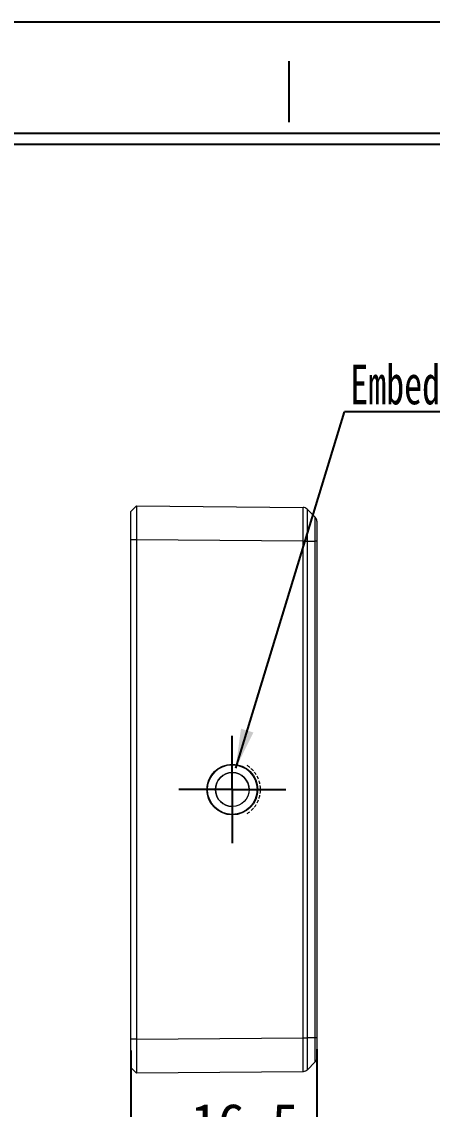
# Model space of a CAD drawing. Header units: millimetres. Extents: x 2 to 295, y 1 to 209.
# Drawn here: x 141.3 to 177.6, y 112.3 to 208.7 of the extents above; entities that cross this region are included whole.
import ezdxf

# ---------------------------------------------------------------- set-up
doc = ezdxf.new("R2010")
doc.units = ezdxf.units.MM
doc.layers.add('SLD-0', color=179, linetype='Continuous')
doc.styles.add('SLDTEXTSTYLE0', font='SIMSUN.TTC', dxfattribs={"width": 0.67})
doc.styles.add('SLDTEXTSTYLE15', font='SIMSUN.TTC')
doc.styles.get("Standard").update_dxf_attribs({"font": 'SIMSUN.TTC'})
doc.dimstyles.new('SLDDIMSTYLE1', dxfattribs={"dimtxt": 3.5, "dimasz": 3.5, "dimexe": 0, "dimexo": 0.0625, "dimgap": 0.875, "dimtad": 2, "dimrnd": 1e-09, "dimzin": 12, "dimdsep": 46, "dimtxsty": 'SLDTEXTSTYLE0', "dimsah": 1, "dimcen": 0.09, "dimadec": 0, "dimazin": 3, "dimtfac": 1, "dimtmove": 0, "dimatfit": 0, "dimfxl": 0, "dimfrac": 2, "dimtolj": 1, "dimtzin": 12, "dimarcsym": 0})
doc.dimstyles.new('SLDDIMSTYLE2', dxfattribs={"dimtxt": 0.18, "dimasz": 3.5, "dimexe": 0, "dimexo": 0.0625, "dimgap": 0, "dimtad": 0, "dimtih": 1, "dimtoh": 1, "dimdec": 0, "dimrnd": 1e-09, "dimzin": 0, "dimdsep": 46, "dimtxsty": 'Standard', "dimsah": 1, "dimcen": 0.09, "dimadec": 0, "dimazin": 0, "dimtfac": 3.5, "dimtdec": 0, "dimtofl": 0, "dimtmove": 0, "dimatfit": 3, "dimfxl": 0, "dimfrac": 2, "dimtolj": 1, "dimtzin": 0, "dimarcsym": 0})

# ---------------------------------------------------------------- blocks, each defined once
blk = doc.blocks.new('_D_4')
at = {"layer": 'SLD-0', "color": 5}
for p, q in [((150.92, 117.468), (150.92, 107.69)), ((167.42, 117.599), (167.42, 107.69)), ((150.92, 108.69), (144.19, 108.69)), ((167.42, 108.69), (150.92, 108.69)), ((167.42, 108.69), (174.151, 108.69))]:
    blk.add_line(p, q, dxfattribs=at)
for points in [[(150.92, 108.69), (147.42, 109.228), (147.42, 108.151)], [(167.42, 108.69), (170.92, 108.151), (170.92, 109.228)]]:
    blk.add_solid(points, dxfattribs=at)
at = {"layer": 'SLD-0', "color": 5, "insert": (156.255, 112.762), "char_height": 3.5, "attachment_point": 1, "style": 'SLDTEXTSTYLE15'}
blk.add_mtext('16.5', dxfattribs=at)
blk = doc.blocks.new('SW_NOTE_3')
at = {"layer": 'SLD-0', "color": 0}
blk.add_line((29.824, 0), (0, 0), dxfattribs=at)
at = {"layer": 'SLD-0', "color": 0, "insert": (0.495, 4.157), "char_height": 3.5, "attachment_point": 1, "style": 'SLDTEXTSTYLE0'}
blk.add_mtext('Embedded copper sleeve', dxfattribs=at)
blk = doc.blocks.new('SW_CENTERMARKSYMBOL_2')
at = {"layer": 'SLD-0', "color": 0}
for p, q in [((0, 2.5), (0, 4.75)), ((0, 0), (0, 2.5)), ((-2.5, 0), (-4.75, 0)), ((0, 0), (-2.5, 0)), ((0, 0), (0, -2.5)), ((0, 0), (2.5, 0)), ((2.5, 0), (4.75, 0)), ((0, -2.5), (0, -4.75))]:
    blk.add_line(p, q, dxfattribs=at)

msp = doc.modelspace()

# ---------------------------------------------------------------- linework, layer by layer
at = {"color": 7, "linetype": 'Continuous', "lineweight": 15}
for p, q in [((151.42, 165.748), (150.92, 165.257)), ((150.94, 165.276), (150.92, 165.257)), ((151.42, 165.748), (166.207, 165.619)), ((167.278, 164.75), (166.552, 165.477)), ((151.42, 162.748), (150.92, 162.748)), ((150.92, 118.468), (150.92, 162.748)), ((166.207, 162.619), (151.42, 162.748)), ((151.42, 162.748), (151.42, 118.468)), ((166.207, 162.617), (166.207, 162.619)), ((166.207, 118.598), (166.207, 162.617)), ((166.556, 162.617), (166.556, 118.599)), ((166.556, 162.617), (167.274, 162.617)), ((167.274, 118.599), (167.274, 162.617)), ((167.42, 162.617), (167.42, 118.599)), ((167.433, 160.286), (167.42, 160.286)), ((167.42, 156.036), (167.433, 156.036)), ((167.42, 152.898), (167.433, 152.898)), ((151.42, 118.468), (166.207, 118.598)), ((167.274, 118.599), (166.556, 118.599)), ((151.42, 118.468), (150.92, 118.468)), ((150.92, 115.96), (150.94, 115.94)), ((151.42, 115.469), (150.92, 115.96)), ((166.552, 115.74), (167.278, 116.466)), ((167.274, 116.462), (166.556, 115.744)), ((166.556, 115.744), (166.556, 115.744)), ((166.207, 115.598), (151.42, 115.469))]:
    msp.add_line(p, q, dxfattribs=at)
at = {"color": 7, "linetype": 'Continuous', "lineweight": 15, "flags": 128}
msp.add_lwpolyline([(166.207, 162.619), (166.256, 162.619), (166.303, 162.619), (166.35, 162.619), (166.396, 162.618), (166.44, 162.618), (166.481, 162.618), (166.52, 162.618), (166.556, 162.618)], dxfattribs=at)
at = {"color": 7, "linetype": 'Continuous', "lineweight": 15}
for radius in [2.25, 2.2, 1.5]:
    msp.add_circle((159.92, 140.608), radius, dxfattribs=at)
for centre, radius, start, end in [((166.203, 165.119), 0.5, 44.99966, 89.50016), ((159.92, 140.608), 2.5, 51.71913, 58.28087), ((159.92, 140.608), 1.5, 360, 180), ((159.92, 140.608), 2.5, 41.71913, 48.28087), ((159.92, 140.608), 2.5, 31.71913, 38.28087), ((159.92, 140.608), 2.5, 21.71913, 28.28087), ((159.92, 140.608), 2.5, 11.71913, 18.28087), ((159.92, 140.608), 2.5, 1.71913, 8.28087), ((159.92, 140.608), 1.5, 180, 270), ((159.92, 140.608), 2.5, 341.71913, 348.28087), ((159.92, 140.608), 2.5, 351.71913, 358.28087), ((159.92, 140.608), 2.5, 311.71913, 318.28087), ((159.92, 140.608), 2.5, 321.71913, 328.28087), ((159.92, 140.608), 2.5, 331.71913, 338.28087), ((159.92, 140.608), 2.5, 301.71913, 308.28087)]:
    msp.add_arc(centre, radius, start, end, dxfattribs=at)
for points, knots in [([(150.92, 162.748), (150.92, 162.789), (150.92, 162.871), (150.92, 163.035), (150.92, 163.238), (150.92, 163.477), (150.92, 163.709), (150.92, 163.932), (150.92, 164.144), (150.92, 164.342), (150.92, 164.525), (150.92, 164.69), (150.92, 164.837), (150.92, 164.964), (150.92, 165.069), (150.92, 165.152), (150.92, 165.212), (150.92, 165.242), (150.92, 165.255), (150.92, 165.256), (150.92, 165.257)], [0, 0, 0, 0, 0.031209, 0.062518, 0.125016, 0.187514, 0.250012, 0.312509, 0.375006, 0.437503, 0.5, 0.562497, 0.624994, 0.687491, 0.749988, 0.812486, 0.874984, 0.937482, 0.968722, 1, 1, 1, 1]), ([(151.42, 165.748), (151.421, 165.747), (151.421, 165.745), (151.421, 165.729), (151.421, 165.705), (151.421, 165.671), (151.421, 165.629), (151.422, 165.579), (151.422, 165.47), (151.422, 165.258), (151.422, 164.883), (151.422, 164.427), (151.422, 163.994), (151.422, 163.627), (151.421, 163.345), (151.421, 163.05), (151.421, 162.849), (151.42, 162.748)], [0, 0, 0, 0, 0.03708, 0.073715, 0.109904, 0.145647, 0.180945, 0.215797, 0.250203, 0.375926, 0.500034, 0.624131, 0.749865, 0.810349, 0.872199, 0.935416, 1, 1, 1, 1]), ([(166.207, 162.619), (166.208, 162.817), (166.208, 163.015), (166.209, 163.398), (166.21, 163.585), (166.211, 163.95), (166.211, 164.124), (166.211, 164.448), (166.211, 164.599), (166.211, 164.879), (166.211, 165.004), (166.211, 165.221), (166.211, 165.315), (166.21, 165.465), (166.209, 165.522), (166.208, 165.599), (166.208, 165.619), (166.207, 165.619)], [0, 0, 0, 0, 0.125, 0.125, 0.25, 0.25, 0.375, 0.375, 0.5, 0.5, 0.625, 0.625, 0.75, 0.75, 0.875, 0.875, 1, 1, 1, 1]), ([(166.556, 165.472), (166.557, 165.472), (166.557, 165.453), (166.558, 165.38), (166.558, 165.326), (166.559, 165.183), (166.559, 165.093), (166.559, 164.887), (166.559, 164.769), (166.559, 164.502), (166.559, 164.358), (166.559, 164.05), (166.559, 163.885), (166.558, 163.538), (166.558, 163.36), (166.557, 162.995), (166.557, 162.807), (166.556, 162.618)], [0, 0, 0, 0, 0.125, 0.125, 0.25, 0.25, 0.375, 0.375, 0.5, 0.5, 0.625, 0.625, 0.75, 0.75, 0.875, 0.875, 1, 1, 1, 1]), ([(167.274, 162.617), (167.274, 162.898), (167.274, 163.18), (167.275, 163.694), (167.275, 163.932), (167.275, 164.228), (167.275, 164.318), (167.275, 164.473), (167.275, 164.538), (167.274, 164.645), (167.274, 164.687), (167.274, 164.741), (167.274, 164.755), (167.274, 164.755)], [0, 0, 0, 0, 0.25, 0.25, 0.5, 0.5, 0.625, 0.625, 0.75, 0.75, 0.875, 0.875, 1, 1, 1, 1]), ([(167.42, 164.401), (167.42, 164.401), (167.42, 164.39), (167.42, 164.345), (167.42, 164.31), (167.42, 164.221), (167.42, 164.166), (167.42, 164.037), (167.42, 163.962), (167.42, 163.715), (167.42, 163.516), (167.42, 163.087), (167.42, 162.853), (167.42, 162.617)], [0, 0, 0, 0, 0.125, 0.125, 0.25, 0.25, 0.375, 0.375, 0.5, 0.5, 0.75, 0.75, 1, 1, 1, 1]), ([(166.556, 162.618), (166.556, 162.618), (166.556, 162.617), (166.556, 162.617), (166.556, 162.617), (166.556, 162.617), (166.556, 162.617)], [0, 0, 0, 0, 0.0000008946538, 0.0000008946538, 0.0000008946538, 0.0000009546538, 0.0000009546538, 0.0000009546538, 0.0000009546538]), ([(166.207, 115.598), (166.208, 115.598), (166.208, 115.617), (166.209, 115.694), (166.21, 115.751), (166.211, 115.978), (166.211, 116.195), (166.211, 116.615), (166.211, 116.767), (166.211, 117.091), (166.211, 117.266), (166.21, 117.63), (166.209, 117.817), (166.208, 118.201), (166.208, 118.399), (166.207, 118.598)], [0, 0, 0, 0, 0.125, 0.125, 0.25, 0.25, 0.5, 0.5, 0.625, 0.625, 0.75, 0.75, 0.875, 0.875, 1, 1, 1, 1]), ([(166.556, 118.599), (166.557, 118.411), (166.557, 118.222), (166.558, 117.856), (166.558, 117.678), (166.559, 117.332), (166.559, 117.166), (166.559, 116.857), (166.559, 116.713), (166.559, 116.313), (166.559, 116.106), (166.558, 115.89), (166.558, 115.836), (166.557, 115.763), (166.557, 115.744), (166.556, 115.744)], [0, 0, 0, 0, 0.125, 0.125, 0.25, 0.25, 0.375, 0.375, 0.5, 0.5, 0.75, 0.75, 0.875, 0.875, 1, 1, 1, 1]), ([(167.274, 116.462), (167.274, 116.462), (167.274, 116.519), (167.275, 116.732), (167.275, 116.891), (167.275, 117.187), (167.275, 117.297), (167.275, 117.529), (167.275, 117.652), (167.274, 117.911), (167.274, 118.046), (167.274, 118.319), (167.274, 118.459), (167.274, 118.599)], [0, 0, 0, 0, 0.25, 0.25, 0.5, 0.5, 0.625, 0.625, 0.75, 0.75, 0.875, 0.875, 1, 1, 1, 1]), ([(167.42, 118.599), (167.42, 118.481), (167.42, 118.365), (167.42, 118.138), (167.42, 118.024), (167.42, 117.808), (167.42, 117.706), (167.42, 117.512), (167.42, 117.42), (167.42, 117.173), (167.42, 117.04), (167.42, 116.862), (167.42, 116.815), (167.42, 116.815)], [0, 0, 0, 0, 0.125, 0.125, 0.25, 0.25, 0.375, 0.375, 0.5, 0.5, 0.75, 0.75, 1, 1, 1, 1]), ([(150.92, 115.96), (150.92, 115.96), (150.92, 115.962), (150.92, 115.974), (150.92, 116.004), (150.92, 116.064), (150.92, 116.147), (150.92, 116.253), (150.92, 116.379), (150.92, 116.526), (150.92, 116.692), (150.92, 116.874), (150.92, 117.073), (150.92, 117.284), (150.92, 117.507), (150.92, 117.739), (150.92, 117.978), (150.92, 118.182), (150.92, 118.345), (150.92, 118.427), (150.92, 118.468)], [0, 0, 0, 0, 0.031209, 0.062518, 0.125016, 0.187514, 0.250012, 0.312509, 0.375006, 0.437503, 0.5, 0.562497, 0.624994, 0.687491, 0.749988, 0.812486, 0.874984, 0.937482, 0.968722, 1, 1, 1, 1]), ([(151.42, 118.468), (151.421, 118.41), (151.421, 118.295), (151.421, 118.123), (151.421, 117.954), (151.421, 117.789), (151.421, 117.628), (151.422, 117.472), (151.422, 117.186), (151.422, 116.79), (151.422, 116.334), (151.422, 115.959), (151.422, 115.727), (151.422, 115.595), (151.421, 115.524), (151.421, 115.477), (151.421, 115.472), (151.42, 115.469)], [0, 0, 0, 0, 0.03708, 0.073715, 0.109904, 0.145647, 0.180945, 0.215797, 0.250203, 0.375926, 0.500034, 0.624131, 0.749865, 0.810349, 0.872199, 0.935416, 1, 1, 1, 1])]:
    msp.add_open_spline(points, degree=3, knots=knots, dxfattribs=at)
for points in [[(167.42, 164.401), (167.42, 164.532), (167.367, 164.662), (167.274, 164.755)], [(166.207, 162.617), (166.337, 162.617), (166.465, 162.617), (166.556, 162.617)], [(167.42, 162.617), (167.42, 162.617), (167.367, 162.617), (167.274, 162.617)], [(166.207, 118.598), (166.337, 118.598), (166.465, 118.599), (166.556, 118.599)], [(167.42, 118.599), (167.42, 118.599), (167.367, 118.599), (167.274, 118.599)], [(167.274, 116.462), (167.367, 116.554), (167.42, 116.684), (167.42, 116.815)], [(166.556, 115.744), (166.465, 115.653), (166.337, 115.599), (166.207, 115.598)]]:
    msp.add_open_spline(points, degree=3, dxfattribs=at)
at = {"layer": 'SLD-0'}
for p, q in [((1.591, 208.674), (295.107, 208.674)), ((12.675, 197.811), (289.181, 197.811))]:
    msp.add_line(p, q, dxfattribs=at)
at = {"layer": 'SLD-0', "color": 6, "linetype": 'Continuous'}
for p, q in [((164.952, 199.786), (164.952, 205.169)), ((11.687, 198.799), (290.169, 198.799))]:
    msp.add_line(p, q, dxfattribs=at)

# ---------------------------------------------------------------- block references
at = {"layer": 'SLD-0', "color": 5}
msp.add_blockref('SW_NOTE_3', (169.873, 174.106), dxfattribs=at)
at = {"layer": 'SLD-0', "color": 1}
msp.add_blockref('SW_CENTERMARKSYMBOL_2', (159.92, 140.608), dxfattribs=at)

# ---------------------------------------------------------------- dimensions: what is measured, and where the dimension line sits
at = {"layer": 'SLD-0', "color": 5}
dim = msp.add_linear_dim(base=(150.92, 108.69), p1=(167.42, 118.599), p2=(150.92, 118.468), dimstyle='SLDDIMSTYLE1', dxfattribs=at)
dim.commit()
dim.dimension.update_dxf_attribs({"geometry": '_D_4', "text_midpoint": (158.977, 108.69), "dimtype": 160})

# ---------------------------------------------------------------- leaders
msp.add_leader([(160.219, 142.49), (169.873, 174.106)], dimstyle='SLDDIMSTYLE2', dxfattribs=at)

doc.saveas('drawing.dxf')
